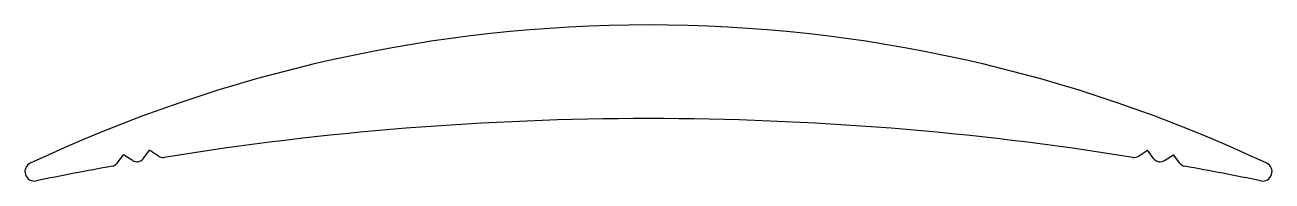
# Model space of a CAD drawing. Extents: x 1999.9 to 2039.9, y 1866.9 to 1871.9.
import ezdxf

# ---------------------------------------------------------------- set-up
doc = ezdxf.new("R2010")
doc.units = 0
doc.layers.get('0').update_dxf_attribs({"linetype": 'CONTINUOUS'})

msp = doc.modelspace()

# ---------------------------------------------------------------- linework, layer by layer
for p, q in [((2002.882, 1867.447), (2003.092, 1867.722)), ((2003.381, 1867.534), (2003.092, 1867.722)), ((2003.714, 1867.591), (2003.926, 1867.863)), ((2004.214, 1867.673), (2003.926, 1867.863)), ((2035.638, 1867.673), (2035.926, 1867.863)), ((2036.137, 1867.591), (2035.926, 1867.863)), ((2036.471, 1867.534), (2036.76, 1867.722)), ((2036.969, 1867.447), (2036.76, 1867.722))]:
    msp.add_line(p, q)
for centre, radius, start, end in [((2019.926, 1825.277), 46.601, 64.8189, 115.1811), ((2019.926, 1771.158), 97.72, 80.85281, 99.14719), ((2004.351, 1867.882), 0.25, 236.5968, 279.1472), ((2035.5, 1867.882), 0.25, 260.8528, 303.4032), ((2000.226, 1867.178), 0.3, 115.1811, 281.5942), ((2019.926, 1771.158), 97.72, 100.13661, 101.59424), ((2002.684, 1867.599), 0.25, 280.1366, 322.687), ((2003.517, 1867.744), 0.25, 237.0915, 322.1923), ((2036.335, 1867.744), 0.25, 217.8077, 302.9085), ((2037.168, 1867.599), 0.25, 217.313, 259.8634), ((2019.926, 1771.158), 97.72, 78.40576, 79.86339), ((2039.626, 1867.178), 0.3, 258.4058, 64.8189)]:
    msp.add_arc(centre, radius, start, end)

doc.saveas('drawing.dxf')
